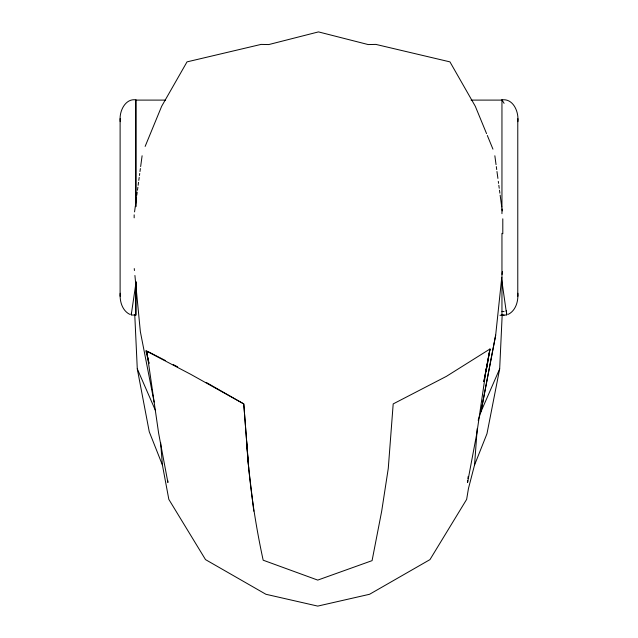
<?xml version="1.0" encoding="UTF-8"?>
<svg xmlns="http://www.w3.org/2000/svg" width="638" height="638" viewBox="0 0 638 638"><rect width="100%" height="100%" fill="white"/><g stroke="black" fill="none" stroke-linecap="round" stroke-linejoin="round"><path stroke-width="0.96" d="M131.308 313.322L131.276 314.861L131.237 314.215M129.705 314.335C122.169 310.507 119.545 301.144 120.223 293.249M501.954 213.658L501.954 99.871C513.367 98.244 519.053 112.184 517.777 121.659L517.777 293.249C518.455 301.144 515.831 310.507 508.295 314.335M160.609 442.397L162.403 464.974L168.839 499.395L205.516 559.614L265.91 594.273L317.74 606.1L369.577 594.273L429.964 559.614L466.641 499.395L468.459 488.461L474.56 464.974L486.969 433.736L499.674 368.86L502.202 314.542M506.763 314.215L506.724 314.861L506.692 313.322M120.111 296.255L120.111 118.66C119.928 109.951 125.853 98.212 136.046 99.871L136.046 206.457M474.56 464.974L477.216 428.561M467.758 480.526L467.574 482.495L476.857 433.178L486.347 368.27M467.941 478.548L468.125 476.57M131.237 314.845L136.046 282.307M478.165 420.29L480.956 411.805L495.678 335.133L501.771 277.37M502.074 274.428L502.385 271.493M134.554 211.888L135.352 205.986M135.615 204.016L136.548 197.118M136.811 195.148L137.21 192.197M137.473 190.228L137.872 187.269M138.135 185.299L138.534 182.348M138.797 180.379L139.196 177.428M139.459 175.458L139.722 173.488M139.985 171.518L140.384 168.56M140.647 166.59L142.107 155.76M487.775 361.898L486.092 371.172L490.008 348.986L446.433 376.34L393.191 403.91L388.271 468.412L381.691 511.158L372.074 560.643L317.74 580.101L263.167 560.196C254.53 520.273 248.804 479.76 246.443 438.976M495.678 335.133L480.932 411.805L499.674 368.86M483.867 381.62L490.008 348.986L483.899 381.38M145.137 146.421L161.661 106.275L187.014 61.878L261.078 44.405L268.773 44.564L318.482 31.9L368.19 44.564L375.886 44.405L449.95 61.878L475.302 106.275L486.571 133.645M506.213 310.77L506.213 311.36L501.675 279.5M504.084 315.268L501.954 315.028L506.213 315.028M165.513 100.102L135.655 100.102L135.655 206.696M471.099 100.102L501.954 100.102M499.969 315.276L501.954 315.276L501.954 233.309M501.954 311.376L504.084 311.591M131.787 315.028L136.046 315.044L136.046 281.589M147.633 351.379L165.282 360.486M173.225 364.585L177.643 366.858M206.257 382.441L243.772 403.91L248.74 468.451L253.796 511.158M501.954 99.871L504.084 103.316M134.754 314.542L137.282 368.86L155.249 410.019M487.32 135.471L492.951 149.156M162.403 464.974L149.252 431.743L137.282 368.86M148.861 362.894L145.815 350.733L190.874 374.402L243.772 403.91L248.692 468.412M154.117 402.028L140.352 331.64L134.921 275.464M147.633 355.781L146.748 350.924L158.623 433.178L167.906 482.495L167.73 480.526M147.992 357.727L148.343 359.673M148.694 361.618L149.053 363.564M506.309 311.336L506.763 314.845M494.849 155.76L496.045 164.62M496.308 166.59L496.707 169.548M496.97 171.518L497.903 178.409M498.294 181.367L498.565 183.337M498.828 185.299L499.227 188.258M499.49 190.228L499.889 193.178M500.152 195.148L501.739 206.967M502.002 208.937L502.273 210.907M134.259 268.566L134.443 270.536M120.111 118.66L120.223 121.659M517.889 118.66L517.889 121.683M517.889 293.225L517.889 296.255M502.8 218.826L502.8 233.747M135.655 281.829L135.655 315.276M134.163 214.846L134.163 217.829"/></g></svg>
